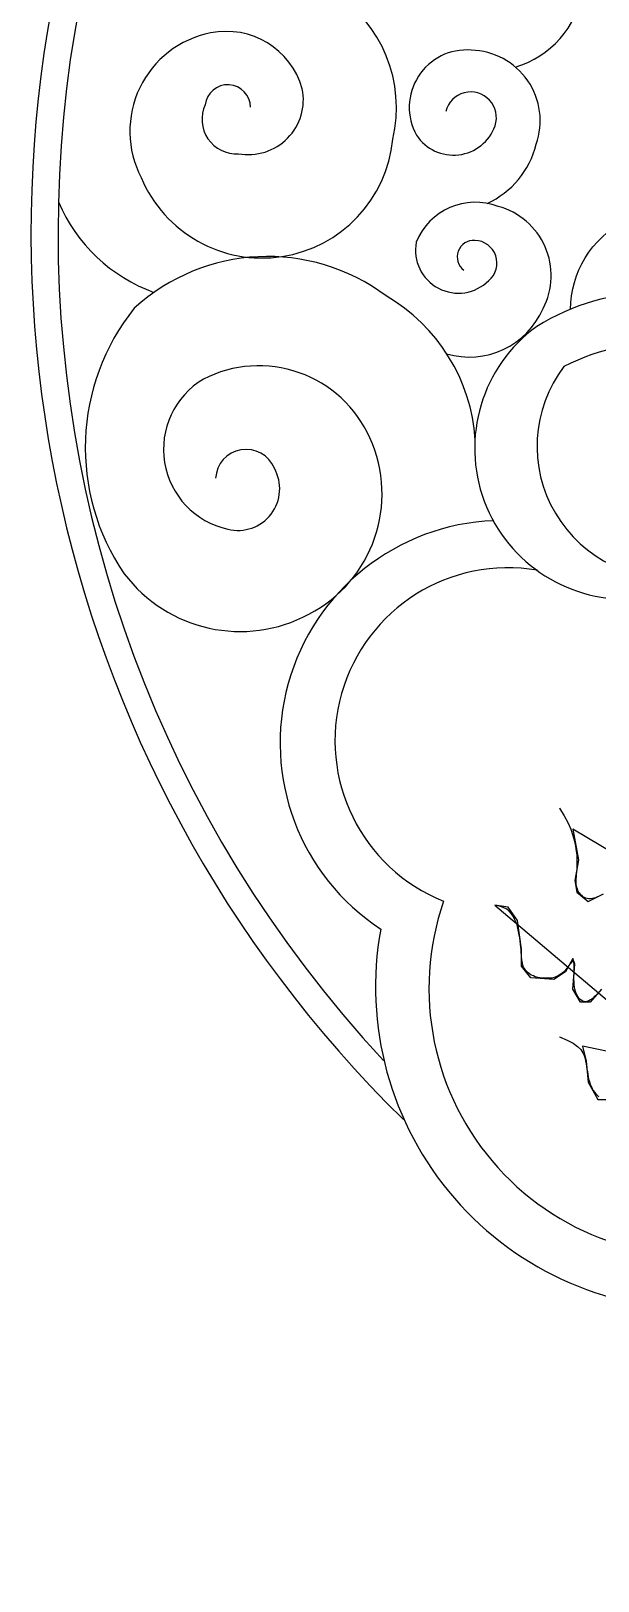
# Model space of a CAD drawing. Header units: metres. Extents: x 144.1 to 223.3, y 70.7 to 153.2.
# Drawn here: x 144.14 to 162.2, y 70.68 to 120.06 of the extents above; entities that cross this region are included whole.
import ezdxf

# ---------------------------------------------------------------- set-up
doc = ezdxf.new("R2010")
doc.units = ezdxf.units.M
for name, color, linetype in [('3', 3, 'Continuous'), ('4', 4, 'Continuous'), ('7', 7, 'Continuous')]:
    doc.layers.add(name, color=color, linetype=linetype)

msp = doc.modelspace()

# ---------------------------------------------------------------- linework, layer by layer
at = {"layer": '3'}
for points in [[(159.56, 118.91, 0.29), (161.71, 121.35, 0.53), (159.3, 124.31, 0.6), (157.56, 121.61, 0.73), (160.32, 121.82, 1.44), (158.96, 122.11)], [(151.13, 117.63, 0.94), (149.69, 117.71, 0.57), (150.75, 116.15, 0.53), (152.78, 118.22, 0.39), (149.86, 120, 0.5), (147.65, 115.39, 0.78), (155.66, 116.61, 0.32), (153.75, 121.31, 0.48), (145.59, 120.37)], [(158.67, 114.57, 0.23), (160.23, 116.45, 0.51), (158.16, 119.45, 0.6), (156.42, 116.74, 0.62), (158.92, 117.04, 1.04), (157.35, 117.5)], [(157.37, 109.78, 0.38), (160.45, 111.22, 0.48), (159.02, 114.47, 0.41), (156.41, 113.33, 0.74), (158.72, 112.11, 0.69), (158.28, 113.39, 0.75), (157.93, 112.44)], [(161.32, 111.19, -0.6), (166.33, 113.8, -0.35), (169.64, 108.13, -0.01), (170.23, 102.11, 0.47), (178.98, 98.09, 0.31), (183.47, 95.14, 0.31)], [(158.29, 107.04, 0.25), (155.45, 111.62, 0.36), (147.43, 111.23, 0.33), (147.11, 102.77, 0.37), (152.99, 101.48, 0.4), (154.93, 107.1, 0.43), (149.63, 108.97, 0.68), (150.41, 104.19, 0.66), (151.89, 106.13, 0.8), (150.02, 105.81)], [(167.72, 110.72, 0.28), (160.25, 110.65, 0.76), (163.49, 101.98, 0.54), (169.6, 93.38, 0.31), (183.74, 84.5, 0.31)], [(168.39, 108.83, 0.28), (161.11, 109.37, 0.67), (165.06, 102.67, 0.64), (171.24, 94.67, 0.39), (183.74, 85.6, 0.39)]]:
    msp.add_lwpolyline(points, format="xyb", dxfattribs=at)
for points in [[(160.97, 95.3), (160.97, 95.3), (161.12, 95.06), (161.24, 94.84), (161.33, 94.63), (161.4, 94.43), (161.45, 94.25), (161.48, 94.09), (161.5, 93.93), (161.52, 93.8), (161.52, 93.67), (161.52, 93.55), (161.52, 93.45), (161.52, 93.35), (161.51, 93.27), (161.5, 93.19), (161.5, 93.11), (161.49, 93.05), (161.49, 92.99), (161.49, 92.93), (161.49, 92.87), (161.5, 92.82), (161.51, 92.78), (161.53, 92.73), (161.55, 92.69), (161.57, 92.64), (161.6, 92.6), (161.63, 92.56), (161.67, 92.53), (161.71, 92.49), (161.76, 92.47), (161.8, 92.44), (161.85, 92.43), (161.91, 92.42), (161.96, 92.42), (162.02, 92.43), (162.07, 92.44), (162.13, 92.46), (162.19, 92.49), (162.25, 92.51)], [(166.2, 91.78), (161.4, 94.63), (161.58, 93.66), (161.46, 93), (161.52, 92.63), (161.89, 92.33), (162.37, 92.57)], [(162.22, 89.42), (162.19, 89.39), (162.16, 89.36), (162.12, 89.32), (162.08, 89.29), (162.04, 89.25), (162, 89.22), (161.96, 89.19), (161.91, 89.16), (161.87, 89.15), (161.84, 89.14), (161.8, 89.13), (161.76, 89.14), (161.72, 89.15), (161.69, 89.16), (161.65, 89.19), (161.62, 89.22), (161.59, 89.25), (161.56, 89.3), (161.53, 89.34), (161.5, 89.4), (161.48, 89.46), (161.46, 89.53), (161.45, 89.6), (161.44, 89.68), (161.44, 89.76), (161.43, 89.85), (161.43, 89.93), (161.44, 90.01), (161.44, 90.09), (161.44, 90.16), (161.44, 90.23), (161.44, 90.28), (161.44, 90.33), (161.43, 90.37), (161.42, 90.39), (161.41, 90.41), (161.4, 90.42), (161.39, 90.42), (161.37, 90.41), (161.35, 90.39), (161.33, 90.36), (161.3, 90.33), (161.27, 90.29), (161.24, 90.25), (161.21, 90.2), (161.17, 90.16), (161.14, 90.12), (161.1, 90.08), (161.06, 90.04), (161.01, 90.01), (160.96, 89.98), (160.91, 89.95), (160.86, 89.93), (160.8, 89.91), (160.73, 89.89), (160.66, 89.89), (160.59, 89.88), (160.51, 89.88), (160.43, 89.89), (160.35, 89.9), (160.28, 89.91), (160.2, 89.93), (160.14, 89.96), (160.07, 89.98), (160.02, 90.02), (159.97, 90.05), (159.93, 90.1), (159.89, 90.14), (159.86, 90.19), (159.83, 90.24), (159.81, 90.3), (159.79, 90.36), (159.78, 90.42), (159.77, 90.48), (159.76, 90.55), (159.76, 90.63), (159.75, 90.7), (159.75, 90.79), (159.74, 90.87), (159.73, 90.97), (159.72, 91.07), (159.71, 91.17), (159.69, 91.27), (159.67, 91.37), (159.65, 91.48), (159.62, 91.58), (159.58, 91.68), (159.54, 91.77), (159.5, 91.86), (159.44, 91.94), (159.37, 92.02), (159.29, 92.08), (159.18, 92.14), (159.06, 92.18), (158.91, 92.21), (162.49, 89.18)], [(162.31, 89.54), (161.95, 89.12), (161.64, 89.12), (161.4, 89.54), (161.46, 90.33), (161.4, 90.51), (161.16, 90.09), (160.79, 89.84), (160.06, 89.9), (159.76, 90.27), (159.76, 90.81), (159.64, 91.72), (159.34, 92.15), (158.91, 92.21)], [(160.97, 88.02), (160.97, 88.02), (161.22, 87.91), (161.41, 87.81), (161.55, 87.71), (161.65, 87.61), (161.72, 87.51), (161.76, 87.42), (161.79, 87.33), (161.8, 87.25), (161.82, 87.16), (161.83, 87.07), (161.84, 86.99), (161.86, 86.91), (161.87, 86.82), (161.89, 86.74), (161.9, 86.67), (161.93, 86.59), (161.95, 86.51), (161.98, 86.44), (162.01, 86.37), (162.05, 86.31), (162.09, 86.25), (162.13, 86.2), (162.18, 86.15), (162.23, 86.11)], [(166.32, 86.75), (161.7, 87.72), (161.82, 87.24), (161.89, 86.57), (162.19, 86.02), (162.74, 86.02)]]:
    msp.add_lwpolyline(points, dxfattribs=at)
for centre, radius, start, end in [((183.74, 113.64), 38.74, 317.08, 222.92), ((149.87, 116.69), 5.28, 203.15, 249.92)]:
    msp.add_arc(centre, radius, start, end, dxfattribs=at)
at = {"layer": '4'}
msp.add_lwpolyline([(158.88, 104.46, 0.73), (155.28, 91.45, 0.48), (165.78, 79.34, 0.3), (172.66, 72.7, 0.08), (183.74, 70.68)], format="xyb", dxfattribs=at)
msp.add_arc((183.74, 113.64), 39.6, 314.47, 225.53, dxfattribs=at)
at = {"layer": '7'}
msp.add_lwpolyline([(160.27, 102.88, 0.9), (157.28, 92.34, 0.59), (167.27, 81.26, 0.36), (173.1, 74.35, 0.08), (184.14, 72.41, 0.08)], format="xyb", dxfattribs=at)

doc.saveas('drawing.dxf')
